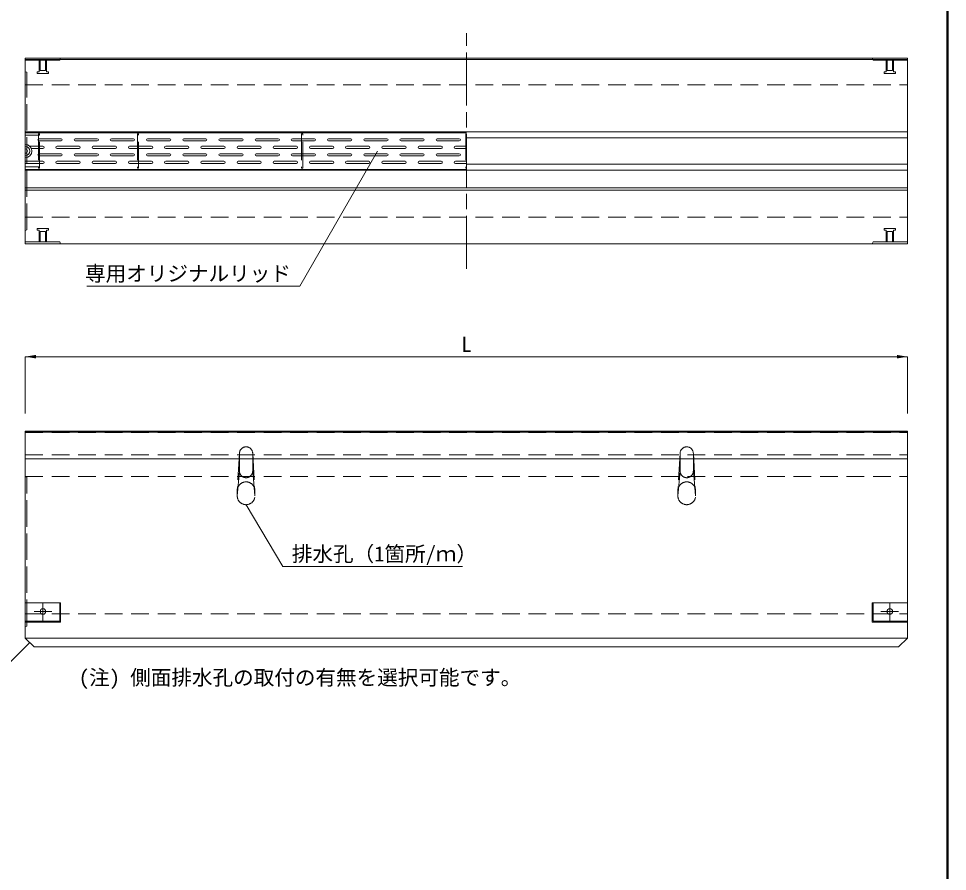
# Model space of a CAD drawing. Units: millimetres at full size; details may follow other scales. Extents: x -256 to 8822, y 144 to 6610.
# Drawn here: x 1640 to 3744, y 3311 to 5242 of the extents above; entities that cross this region are included whole.
import ezdxf
from ezdxf.enums import TextEntityAlignment as Align

# ---------------------------------------------------------------- set-up
doc = ezdxf.new("R2010")
doc.units = ezdxf.units.MM
doc.header["$LTSCALE"] = 10
for name, pattern in [('CHAIN', [18.5, 12, -1.5, 3.5, -1.5]), ('DASHED', [7.5, 6, -1.5]), ('USER1', [57.15, 38.1, -6.35, 6.35, -6.35]), ('USER2', [6, 4, -2])]:
    doc.linetypes.add(name, pattern=pattern)
for name, color, linetype, lineweight in [('0_2', 7, 'Continuous', 13), ('KIJUN', 7, 'Continuous', 9), ('インサート', 3, 'DASHED', 5), ('グレーチング', 7, 'Continuous', 5), ('図枠', 7, 'Continuous', 5), ('寸法線', 7, 'Continuous', 13), ('引出線', 4, 'Continuous', 13), ('排水孔', 30, 'DASHED', 9), ('目地', 132, 'Continuous', 5), ('補助線', 8, 'Continuous', 9)]:
    doc.layers.add(name, color=color, linetype=linetype, lineweight=lineweight)
doc.styles.add('ＭＳ ゴシック', font='')
doc.styles.get('ＭＳ ゴシック').set_extended_font_data('MS Gothic')

# ---------------------------------------------------------------- blocks, each defined once
blk = doc.blocks.new('filled_arrow')
at = {"color": 0, "linetype": 'Continuous', "lineweight": -2}
blk.add_solid([(7.5, 1.25), (0, 0), (7.5, -1.25)], dxfattribs=at)

msp = doc.modelspace()

# ---------------------------------------------------------------- linework, layer by layer
at = {"layer": '0_2', "linetype": 'CHAIN', "lineweight": 9}
msp.add_line((2654.18, 4674.94), (2654.18, 5208.82), dxfattribs=at)
at = {"layer": 'KIJUN', "lineweight": 5}
for p, q in [((1655.18, 5148.88), (3653.18, 5148.88)), ((1655.18, 4853.38), (3653.18, 4853.38)), ((1655.18, 4304.98), (3653.18, 4304.98))]:
    msp.add_line(p, q, dxfattribs=at)
at = {"layer": 'KIJUN'}
for p, q in [((1733.18, 5147.38), (1655.18, 5147.38)), ((1671.18, 5151.88), (1715.18, 5151.88)), ((1733.18, 5147.38), (1735.18, 5151.88)), ((3575.18, 5147.38), (3573.18, 5151.88)), ((3575.18, 5147.38), (3653.18, 5147.38)), ((3637.18, 5151.88), (3593.18, 5151.88)), ((1655.18, 4985.38), (3653.18, 4985.38)), ((2654.18, 4971.88), (3653.18, 4971.88)), ((2654.18, 4911.88), (3653.18, 4911.88)), ((1655.18, 4898.38), (3653.18, 4898.38)), ((1733.18, 4736.38), (1655.18, 4736.38)), ((1733.18, 4736.38), (1735.18, 4731.88)), ((3575.18, 4736.38), (3573.18, 4731.88)), ((3575.18, 4736.38), (3653.18, 4736.38)), ((1671.18, 4731.88), (1715.18, 4731.88)), ((1655.18, 3839.25), (3653.18, 3839.25))]:
    msp.add_line(p, q, dxfattribs=at)
at = {"layer": 'KIJUN', "linetype": 'USER2', "lineweight": 13}
for p, q in [((1655.18, 5091.88), (3653.18, 5091.88)), ((1655.18, 4791.88), (3653.18, 4791.88))]:
    msp.add_line(p, q, dxfattribs=at)
at = {"layer": 'KIJUN', "lineweight": 13}
msp.add_line((1655.18, 4858.38), (3653.18, 4858.38), dxfattribs=at)
at = {"layer": 'KIJUN', "linetype": 'USER2'}
for p, q in [((1655.18, 4304.25), (3653.18, 4304.25)), ((1655.18, 4254.25), (3653.18, 4254.25)), ((1655.18, 4204.77), (3653.18, 4204.77)), ((1655.18, 3894.25), (3653.18, 3894.25))]:
    msp.add_line(p, q, dxfattribs=at)
at = {"layer": 'KIJUN', "lineweight": 20}
msp.add_line((1655.18, 4244.98), (3653.18, 4244.98), dxfattribs=at)
at = {"layer": 'KIJUN', "lineweight": 13}
msp.add_lwpolyline([(3653.18, 4731.88), (3653.18, 5151.88), (1655.18, 5151.88), (1655.18, 4731.88)], close=True, dxfattribs=at)
at = {"layer": 'KIJUN', "lineweight": 20}
msp.add_lwpolyline([(1675.18, 3819.25), (3633.18, 3819.25), (3653.18, 3839.25), (3653.18, 4307.25), (1655.18, 4307.25), (1655.18, 3839.25)], close=True, dxfattribs=at)
at = {"layer": 'KIJUN'}
for points in [[(1655.18, 3919.25), (1735.18, 3919.25), (1735.18, 3875.25), (1655.18, 3875.25), (1655.18, 3877.25), (1733.18, 3877.25), (1733.18, 3919.25)], [(3653.18, 3919.25), (3573.18, 3919.25), (3573.18, 3875.25), (3653.18, 3875.25), (3653.18, 3877.25), (3575.18, 3877.25), (3575.18, 3919.25)]]:
    msp.add_lwpolyline(points, dxfattribs=at)
at = {"layer": 'インサート'}
for points in [[(1686.95, 5147.38), (1703.4, 5147.38), (1703.4, 5120.88), (1707.93, 5120.88), (1707.93, 5117.38), (1682.43, 5117.38), (1682.43, 5120.88), (1686.95, 5120.88)], [(3621.4, 5147.38), (3604.95, 5147.38), (3604.95, 5120.88), (3600.43, 5120.88), (3600.43, 5117.38), (3625.93, 5117.38), (3625.93, 5120.88), (3621.4, 5120.88)], [(1686.95, 4736.38), (1703.4, 4736.38), (1703.4, 4762.88), (1707.93, 4762.88), (1707.93, 4766.38), (1682.43, 4766.38), (1682.43, 4762.88), (1686.95, 4762.88)], [(3621.4, 4736.38), (3604.95, 4736.38), (3604.95, 4762.88), (3600.43, 4762.88), (3600.43, 4766.38), (3625.93, 4766.38), (3625.93, 4762.88), (3621.4, 4762.88)]]:
    msp.add_lwpolyline(points, close=True, dxfattribs=at)
for points in [[(1689.18, 5147.38), (1689.18, 5124.38), (1701.18, 5124.38), (1701.18, 5147.38)], [(3619.18, 5147.38), (3619.18, 5124.38), (3607.18, 5124.38), (3607.18, 5147.38)], [(1689.18, 4736.38), (1689.18, 4759.38), (1701.18, 4759.38), (1701.18, 4736.38)], [(3619.18, 4736.38), (3619.18, 4759.38), (3607.18, 4759.38), (3607.18, 4736.38)]]:
    msp.add_lwpolyline(points, dxfattribs=at)
at = {"layer": 'インサート', "linetype": 'Continuous', "lineweight": 9}
for centre in [(1695.18, 3899.25), (3613.18, 3899.25)]:
    msp.add_circle(centre, 6.35, dxfattribs=at)
at = {"layer": 'グレーチング'}
for p, q in [((2654.18, 4983.38), (1655.18, 4983.38)), ((1655.18, 4983.38), (1655.18, 4956.88)), ((1736.18, 4969.88), (1686.18, 4969.88)), ((1686.18, 4964.88), (1736.18, 4964.88)), ((1818.18, 4969.88), (1768.18, 4969.88)), ((1768.18, 4964.88), (1818.18, 4964.88)), ((1900.18, 4969.88), (1850.18, 4969.88)), ((1850.18, 4964.88), (1900.18, 4964.88)), ((1982.18, 4969.88), (1932.18, 4969.88)), ((1932.18, 4964.88), (1982.18, 4964.88)), ((2064.18, 4969.88), (2014.18, 4969.88)), ((2014.18, 4964.88), (2064.18, 4964.88)), ((2146.18, 4969.88), (2096.18, 4969.88)), ((2096.18, 4964.88), (2146.18, 4964.88)), ((2228.18, 4969.88), (2178.18, 4969.88)), ((2178.18, 4964.88), (2228.18, 4964.88)), ((2310.18, 4969.88), (2260.18, 4969.88)), ((2260.18, 4964.88), (2310.18, 4964.88)), ((2392.18, 4969.88), (2342.18, 4969.88)), ((2342.18, 4964.88), (2392.18, 4964.88)), ((2474.18, 4969.88), (2424.18, 4969.88)), ((2424.18, 4964.88), (2474.18, 4964.88)), ((2556.18, 4969.88), (2506.18, 4969.88)), ((2506.18, 4964.88), (2556.18, 4964.88)), ((2638.18, 4969.88), (2588.18, 4969.88)), ((2588.18, 4964.88), (2638.18, 4964.88)), ((1695.18, 4952.88), (1665.38, 4952.88)), ((1668.93, 4947.88), (1695.18, 4947.88)), ((1777.18, 4952.88), (1727.18, 4952.88)), ((1727.18, 4947.88), (1777.18, 4947.88)), ((1859.18, 4952.88), (1809.18, 4952.88)), ((1809.18, 4947.88), (1859.18, 4947.88)), ((1941.18, 4952.88), (1891.18, 4952.88)), ((1891.18, 4947.88), (1941.18, 4947.88)), ((2023.18, 4952.88), (1973.18, 4952.88)), ((1973.18, 4947.88), (2023.18, 4947.88)), ((2105.18, 4952.88), (2055.18, 4952.88)), ((2055.18, 4947.88), (2105.18, 4947.88)), ((2187.18, 4952.88), (2137.18, 4952.88)), ((2137.18, 4947.88), (2187.18, 4947.88)), ((2269.18, 4952.88), (2219.18, 4952.88)), ((2219.18, 4947.88), (2269.18, 4947.88)), ((2351.18, 4952.88), (2301.18, 4952.88)), ((2301.18, 4947.88), (2351.18, 4947.88)), ((2433.18, 4952.88), (2383.18, 4952.88)), ((2383.18, 4947.88), (2433.18, 4947.88)), ((2515.18, 4952.88), (2465.18, 4952.88)), ((2465.18, 4947.88), (2515.18, 4947.88)), ((2597.18, 4952.88), (2547.18, 4952.88)), ((2547.18, 4947.88), (2597.18, 4947.88)), ((2654.18, 4952.88), (2629.18, 4952.88)), ((2629.18, 4947.88), (2654.18, 4947.88)), ((1655.18, 4926.88), (1655.18, 4900.38)), ((1736.18, 4935.88), (1686.18, 4935.88)), ((1686.18, 4930.88), (1736.18, 4930.88)), ((1818.18, 4935.88), (1768.18, 4935.88)), ((1768.18, 4930.88), (1818.18, 4930.88)), ((1900.18, 4935.88), (1850.18, 4935.88)), ((1850.18, 4930.88), (1900.18, 4930.88)), ((1982.18, 4935.88), (1932.18, 4935.88)), ((1932.18, 4930.88), (1982.18, 4930.88)), ((2064.18, 4935.88), (2014.18, 4935.88)), ((2014.18, 4930.88), (2064.18, 4930.88)), ((2146.18, 4935.88), (2096.18, 4935.88)), ((2096.18, 4930.88), (2146.18, 4930.88)), ((2228.18, 4935.88), (2178.18, 4935.88)), ((2178.18, 4930.88), (2228.18, 4930.88)), ((2310.18, 4935.88), (2260.18, 4935.88)), ((2260.18, 4930.88), (2310.18, 4930.88)), ((2392.18, 4935.88), (2342.18, 4935.88)), ((2342.18, 4930.88), (2392.18, 4930.88)), ((2474.18, 4935.88), (2424.18, 4935.88)), ((2424.18, 4930.88), (2474.18, 4930.88)), ((2556.18, 4935.88), (2506.18, 4935.88)), ((2506.18, 4930.88), (2556.18, 4930.88)), ((2638.18, 4935.88), (2588.18, 4935.88)), ((2588.18, 4930.88), (2638.18, 4930.88)), ((1695.18, 4918.88), (1655.18, 4918.88)), ((1655.18, 4913.88), (1695.18, 4913.88)), ((1777.18, 4918.88), (1727.18, 4918.88)), ((1727.18, 4913.88), (1777.18, 4913.88)), ((1859.18, 4918.88), (1809.18, 4918.88)), ((1809.18, 4913.88), (1859.18, 4913.88)), ((1941.18, 4918.88), (1891.18, 4918.88)), ((1891.18, 4913.88), (1941.18, 4913.88)), ((2023.18, 4918.88), (1973.18, 4918.88)), ((1973.18, 4913.88), (2023.18, 4913.88)), ((2105.18, 4918.88), (2055.18, 4918.88)), ((2055.18, 4913.88), (2105.18, 4913.88)), ((2187.18, 4918.88), (2137.18, 4918.88)), ((2137.18, 4913.88), (2187.18, 4913.88)), ((2269.18, 4918.88), (2219.18, 4918.88)), ((2219.18, 4913.88), (2269.18, 4913.88)), ((2351.18, 4918.88), (2301.18, 4918.88)), ((2301.18, 4913.88), (2351.18, 4913.88)), ((2433.18, 4918.88), (2383.18, 4918.88)), ((2383.18, 4913.88), (2433.18, 4913.88)), ((2515.18, 4918.88), (2465.18, 4918.88)), ((2465.18, 4913.88), (2515.18, 4913.88)), ((2597.18, 4918.88), (2547.18, 4918.88)), ((2547.18, 4913.88), (2597.18, 4913.88)), ((2654.18, 4918.88), (2629.18, 4918.88)), ((2629.18, 4913.88), (2654.18, 4913.88)), ((1655.18, 4900.38), (2654.18, 4900.38))]:
    msp.add_line(p, q, dxfattribs=at)
at = {"layer": 'グレーチング', "linetype": 'DASHED'}
for p, q in [((1655.18, 4977.88), (1687.68, 4977.88)), ((1687.68, 4980.88), (1685.18, 4980.88)), ((1685.18, 4980.88), (1685.18, 4902.88)), ((1687.68, 4902.88), (1687.68, 4980.88)), ((1908.93, 4980.88), (1908.93, 4902.88)), ((1911.43, 4980.88), (1908.93, 4980.88)), ((1911.43, 4902.88), (1911.43, 4980.88)), ((2280.93, 4980.88), (2280.93, 4902.88)), ((2283.43, 4980.88), (2280.93, 4980.88)), ((2283.43, 4902.88), (2283.43, 4980.88)), ((2652.93, 4980.88), (2652.93, 4902.88)), ((2654.18, 4980.88), (2652.93, 4980.88)), ((1687.68, 4905.88), (1655.18, 4905.88)), ((1685.18, 4902.88), (1687.68, 4902.88)), ((1908.93, 4902.88), (1911.43, 4902.88)), ((2280.93, 4902.88), (2283.43, 4902.88)), ((2652.93, 4902.88), (2654.18, 4902.88))]:
    msp.add_line(p, q, dxfattribs=at)
at = {"layer": 'グレーチング'}
for centre, radius, start, end in [((1686.18, 4967.38), 2.5, 90, 270), ((1736.18, 4967.38), 2.5, 270, 90), ((1768.18, 4967.38), 2.5, 90, 270), ((1818.18, 4967.38), 2.5, 270, 90), ((1850.18, 4967.38), 2.5, 90, 270), ((1900.18, 4967.38), 2.5, 270, 90), ((1932.18, 4967.38), 2.5, 90, 270), ((1982.18, 4967.38), 2.5, 270, 90), ((2014.18, 4967.38), 2.5, 90, 270), ((2064.18, 4967.38), 2.5, 270, 90), ((2096.18, 4967.38), 2.5, 90, 270), ((2146.18, 4967.38), 2.5, 270, 90), ((2178.18, 4967.38), 2.5, 90, 270), ((2228.18, 4967.38), 2.5, 270, 90), ((2260.18, 4967.38), 2.5, 90, 270), ((2310.18, 4967.38), 2.5, 270, 90), ((2342.18, 4967.38), 2.5, 90, 270), ((2392.18, 4967.38), 2.5, 270, 90), ((2424.18, 4967.38), 2.5, 90, 270), ((2474.18, 4967.38), 2.5, 270, 90), ((2506.18, 4967.38), 2.5, 90, 270), ((2556.18, 4967.38), 2.5, 270, 90), ((2588.18, 4967.38), 2.5, 90, 270), ((2638.18, 4967.38), 2.5, 270, 90), ((1655.18, 4941.88), 15, 270, 90), ((1655.18, 4941.88), 10, 270, 89.99996), ((1655.18, 4941.88), 5, 270, 89.99996), ((1695.18, 4950.38), 2.5, 270, 90), ((1727.18, 4950.38), 2.5, 90, 270), ((1777.18, 4950.38), 2.5, 270, 90), ((1809.18, 4950.38), 2.5, 90, 270), ((1859.18, 4950.38), 2.5, 270, 90), ((1891.18, 4950.38), 2.5, 90, 270), ((1941.18, 4950.38), 2.5, 270, 90), ((1973.18, 4950.38), 2.5, 90, 270), ((2023.18, 4950.38), 2.5, 270, 90), ((2055.18, 4950.38), 2.5, 90, 270), ((2105.18, 4950.38), 2.5, 270, 90), ((2137.18, 4950.38), 2.5, 90, 270), ((2187.18, 4950.38), 2.5, 270, 90), ((2219.18, 4950.38), 2.5, 90, 270), ((2269.18, 4950.38), 2.5, 270, 90), ((2301.18, 4950.38), 2.5, 90, 270), ((2351.18, 4950.38), 2.5, 270, 90), ((2383.18, 4950.38), 2.5, 90, 270), ((2433.18, 4950.38), 2.5, 270, 90), ((2465.18, 4950.38), 2.5, 90, 270), ((2515.18, 4950.38), 2.5, 270, 90), ((2547.18, 4950.38), 2.5, 90, 270), ((2597.18, 4950.38), 2.5, 270, 90), ((2629.18, 4950.38), 2.5, 90, 270), ((1686.18, 4933.38), 2.5, 90, 270), ((1736.18, 4933.38), 2.5, 270, 90), ((1768.18, 4933.38), 2.5, 90, 270), ((1818.18, 4933.38), 2.5, 270, 90), ((1850.18, 4933.38), 2.5, 90, 270), ((1900.18, 4933.38), 2.5, 270, 90), ((1932.18, 4933.38), 2.5, 90, 270), ((1982.18, 4933.38), 2.5, 270, 90), ((2014.18, 4933.38), 2.5, 90, 270), ((2064.18, 4933.38), 2.5, 270, 90), ((2096.18, 4933.38), 2.5, 90, 270), ((2146.18, 4933.38), 2.5, 270, 90), ((2178.18, 4933.38), 2.5, 90, 270), ((2228.18, 4933.38), 2.5, 270, 90), ((2260.18, 4933.38), 2.5, 90, 270), ((2310.18, 4933.38), 2.5, 270, 90), ((2342.18, 4933.38), 2.5, 90, 270), ((2392.18, 4933.38), 2.5, 270, 90), ((2424.18, 4933.38), 2.5, 90, 270), ((2474.18, 4933.38), 2.5, 270, 90), ((2506.18, 4933.38), 2.5, 90, 270), ((2556.18, 4933.38), 2.5, 270, 90), ((2588.18, 4933.38), 2.5, 90, 270), ((2638.18, 4933.38), 2.5, 270, 90), ((1695.18, 4916.38), 2.5, 270, 90), ((1727.18, 4916.38), 2.5, 90, 270), ((1777.18, 4916.38), 2.5, 270, 90), ((1809.18, 4916.38), 2.5, 90, 270), ((1859.18, 4916.38), 2.5, 270, 90), ((1891.18, 4916.38), 2.5, 90, 270), ((1941.18, 4916.38), 2.5, 270, 90), ((1973.18, 4916.38), 2.5, 90, 270), ((2023.18, 4916.38), 2.5, 270, 90), ((2055.18, 4916.38), 2.5, 90, 270), ((2105.18, 4916.38), 2.5, 270, 90), ((2137.18, 4916.38), 2.5, 90, 270), ((2187.18, 4916.38), 2.5, 270, 90), ((2219.18, 4916.38), 2.5, 90, 270), ((2269.18, 4916.38), 2.5, 270, 90), ((2301.18, 4916.38), 2.5, 90, 270), ((2351.18, 4916.38), 2.5, 270, 90), ((2383.18, 4916.38), 2.5, 90, 270), ((2433.18, 4916.38), 2.5, 270, 90), ((2465.18, 4916.38), 2.5, 90, 270), ((2515.18, 4916.38), 2.5, 270, 90), ((2547.18, 4916.38), 2.5, 90, 270), ((2597.18, 4916.38), 2.5, 270, 90), ((2629.18, 4916.38), 2.5, 90, 270)]:
    msp.add_arc(centre, radius, start, end, dxfattribs=at)
at = {"layer": '図枠', "lineweight": 40}
msp.add_line((3743.64, 5884.4), (3743.64, 344.4), dxfattribs=at)
at = {"layer": '寸法線'}
for p, q in [((1655.18, 4476.3), (3653.18, 4476.3)), ((1655.18, 4347.25), (1655.18, 4476.3)), ((3653.18, 4347.25), (3653.18, 4476.3))]:
    msp.add_line(p, q, dxfattribs=at)
at = {"layer": '引出線'}
for points in [[(2453.07, 4941.88), (2276.76, 4635.85), (1794.42, 4635.85)], [(2155.18, 4141.14), (2238.83, 4001.08), (2645.33, 4001.08)], [(1665.18, 3829.25), (1581.78, 3745.85), (1495.27, 3745.85)]]:
    msp.add_lwpolyline(points, dxfattribs=at)
at = {"layer": '排水孔'}
for p, q in [((2140.18, 4257.25), (2135.18, 4172.79)), ((2140.18, 4217.25), (2140.18, 4257.25)), ((2170.18, 4257.25), (2175.18, 4172.79)), ((2170.18, 4257.25), (2170.18, 4217.25)), ((3138.18, 4257.25), (3133.18, 4172.79)), ((3138.18, 4257.25), (3138.18, 4217.25)), ((3168.18, 4217.25), (3168.18, 4257.25)), ((3168.18, 4257.25), (3173.18, 4172.79)), ((2140.18, 4217.25), (2135.18, 4161.14)), ((2170.18, 4217.25), (2175.18, 4161.14)), ((3138.18, 4217.25), (3133.18, 4161.14)), ((3168.18, 4217.25), (3173.18, 4161.14)), ((2135.18, 4172.79), (2135.18, 4161.14)), ((2175.18, 4161.14), (2175.18, 4172.79)), ((3133.18, 4161.14), (3133.18, 4172.79)), ((3173.18, 4172.79), (3173.18, 4161.14))]:
    msp.add_line(p, q, dxfattribs=at)
for centre, radius, start, end in [((2155.18, 4257.25), 15, 0, 180.00002), ((3153.18, 4257.25), 15, 0, 180.00002), ((2155.18, 4217.25), 15, 180, 359.99998), ((3153.18, 4217.25), 15, 180, 359.99998), ((2155.18, 4172.79), 20, 0, 180), ((3153.18, 4172.79), 20, 0, 180.00002), ((2155.18, 4161.14), 20, 180, 359.99998), ((3153.18, 4161.14), 20, 180, 359.99998)]:
    msp.add_arc(centre, radius, start, end, dxfattribs=at)
at = {"layer": '目地', "linetype": 'DASHED'}
for p, q in [((1658.38, 5120.55), (1655.18, 5121.55)), ((1658.38, 4763.21), (1658.38, 5120.55)), ((1655.18, 4762.21), (1658.38, 4763.21))]:
    msp.add_line(p, q, dxfattribs=at)
msp.add_lwpolyline([(1655.18, 3865.25), (1658.38, 3866.25), (1658.38, 4203.25), (1655.18, 4204.25)], close=True, dxfattribs=at)
at = {"layer": '補助線', "lineweight": 40}
msp.add_line((3743.64, 641.4), (3743.64, 5781.4), dxfattribs=at)
at = {"layer": '補助線', "linetype": 'USER1'}
for p, q in [((1695.18, 3919.25), (1695.18, 3879.25)), ((3613.18, 3919.25), (3613.18, 3879.25)), ((1715.18, 3899.25), (1675.18, 3899.25)), ((3633.18, 3899.25), (3593.18, 3899.25))]:
    msp.add_line(p, q, dxfattribs=at)

# ---------------------------------------------------------------- block references
at = {"layer": '寸法線', "xscale": 3.2, "yscale": 3.2}
msp.add_blockref('filled_arrow', (1655.18, 4476.3), dxfattribs=at)
at = {"layer": '寸法線', "xscale": 3.2, "yscale": 3.2, "rotation": 180}
msp.add_blockref('filled_arrow', (3653.18, 4476.3), dxfattribs=at)
at = {"layer": '引出線', "xscale": 0.16, "yscale": 0.16}
for p, rotation in [((2453.07, 4941.88), 240.1), ((2155.18, 4141.14), 300.9), ((1665.18, 3829.25), 225)]:
    msp.add_blockref('filled_arrow', p, dxfattribs=dict(at, rotation=rotation))

# ---------------------------------------------------------------- texts
at = {"layer": '図枠', "style": 'ＭＳ ゴシック'}
msp.add_text('(注) 側面排水孔の取付の有無を選択可能です。', height=34.18, dxfattribs=at).set_placement((1776.35, 3749.84), align=Align.MIDDLE_LEFT)
at = {"layer": '寸法線', "style": 'ＭＳ ゴシック'}
msp.add_text('L', height=34.18, dxfattribs=at).set_placement((2654.18, 4504.3), align=Align.MIDDLE_CENTER)
at = {"layer": '引出線', "style": 'ＭＳ ゴシック'}
msp.add_text('専用オリジナルリッド', height=34.18, dxfattribs=at).set_placement((2256.76, 4681.6), align=Align.TOP_RIGHT)
msp.add_text('排水孔（1箇所/ｍ）', height=34.18, dxfattribs=at).set_placement((2258.83, 4046.84), align=Align.TOP_LEFT)

doc.saveas('drawing.dxf')
